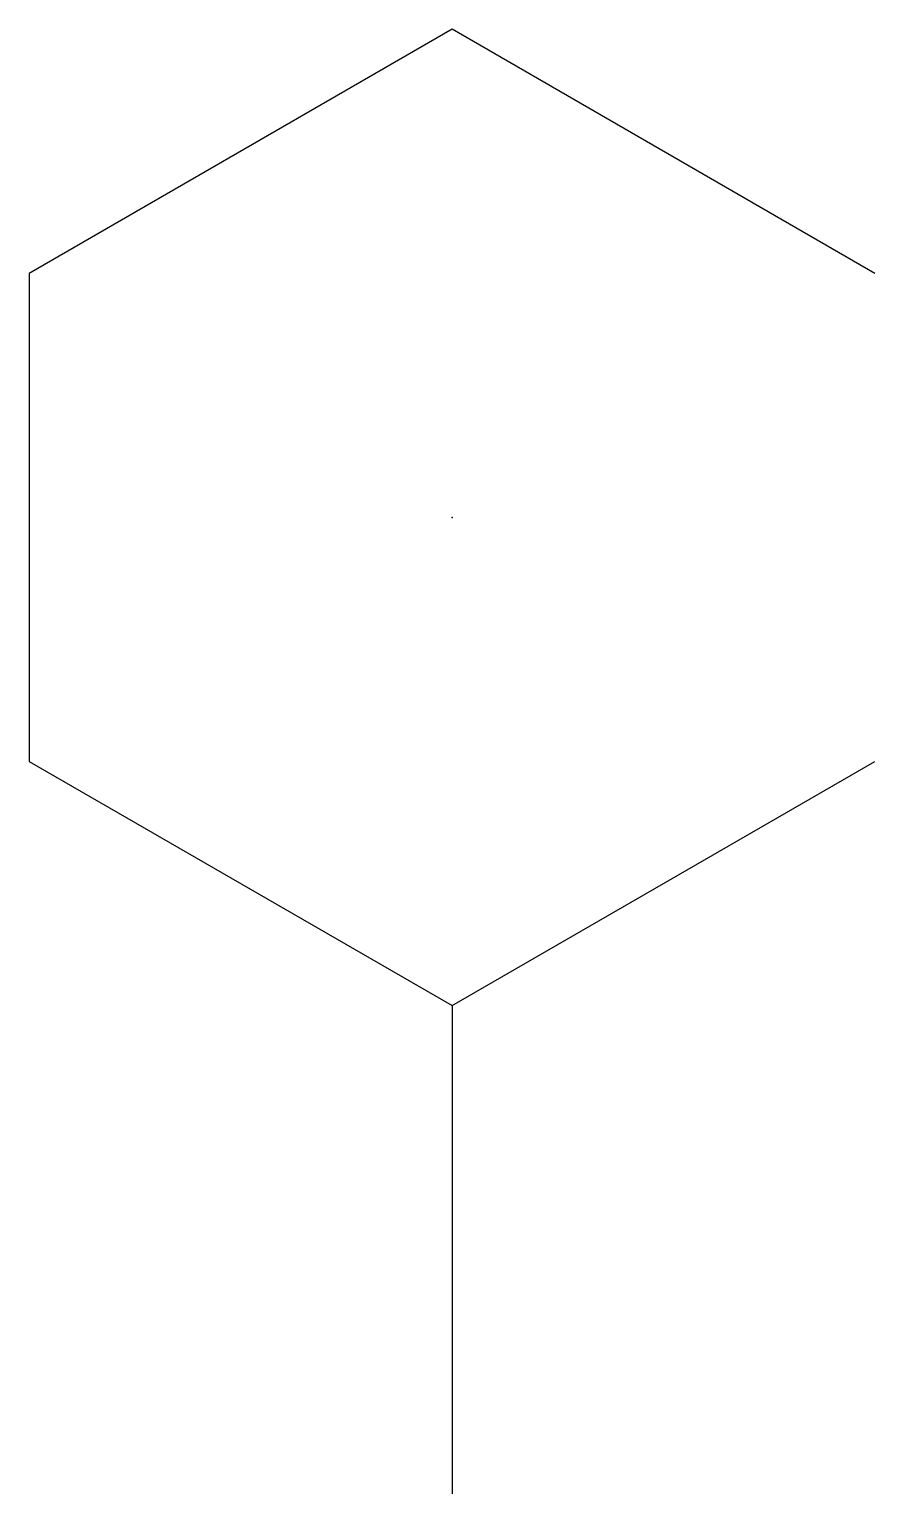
# Model space of a CAD drawing. Header units: millimetres. Extents: x -0.93 to 0.8, y -2.01 to 0.99.
import ezdxf

# ---------------------------------------------------------------- set-up
doc = ezdxf.new("R2010")
doc.units = ezdxf.units.MM
doc.header["$LTSCALE"] = 3
doc.header["$PDSIZE"] = -1

msp = doc.modelspace()

# ---------------------------------------------------------------- linework, layer by layer
at = {"color": 7, "linetype": 'Continuous'}
for p, q in [((-0.0647, 0.993), (-0.9307, 0.493)), ((0.8013, 0.493), (-0.0647, 0.993)), ((-0.9307, 0.493), (-0.9307, -0.507)), ((-0.9307, -0.507), (-0.0647, -1.007)), ((-0.0647, -1.007), (0.8013, -0.507)), ((-0.0647, -1.007), (-0.0647, -2.007))]:
    msp.add_line(p, q, dxfattribs=at)
msp.add_point((-0.0647, -0.007), dxfattribs=at)

doc.saveas('drawing.dxf')
